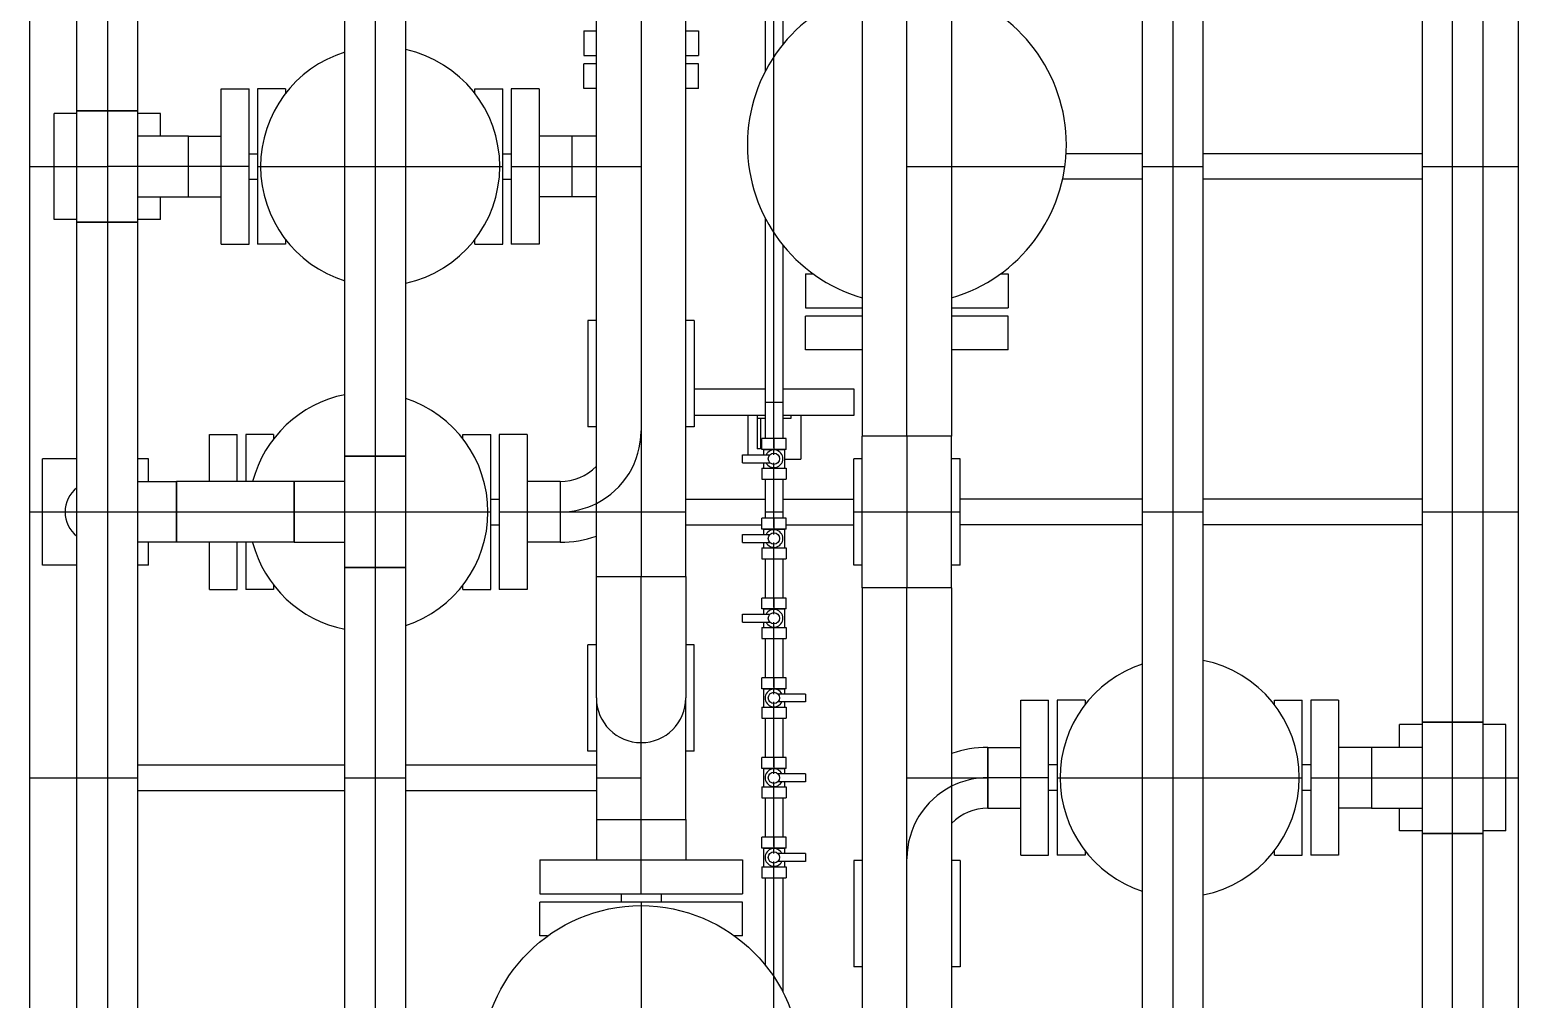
# Model space of a CAD drawing. Header units: inches. Extents: x 517790 to 538444, y 301815 to 302461.
# Drawn here: x 517877.489 to 517880.383, y 302327.042 to 302328.927 of the extents above; entities that cross this region are included whole.
import ezdxf

# ---------------------------------------------------------------- set-up
doc = ezdxf.new("R2010")
doc.units = ezdxf.units.IN
doc.header["$MEASUREMENT"] = 0
doc.layers.add('硅胶总平面底图 工艺装置区', color=253, linetype='Continuous')

msp = doc.modelspace()

# ---------------------------------------------------------------- linework, layer by layer
at = {"layer": '硅胶总平面底图 工艺装置区', "color": 253, "linetype": 'Continuous', "lineweight": -3}
for p, q in [((517880.3826, 302334.1892), (517880.3826, 302324.6778)), ((517878.9187, 302329.3455), (517878.9187, 302328.845)), ((517878.9359, 302328.8744), (517878.9359, 302329.3455)), ((517878.9532, 302329.3455), (517878.9532, 302328.8979)), ((517877.581, 302328.769), (517877.581, 302329.2706)), ((517877.6401, 302329.2706), (517877.6401, 302328.769)), ((517877.6991, 302328.769), (517877.6991, 302329.2706)), ((517878.1019, 302328.0974), (517878.1019, 302329.2706)), ((517878.1609, 302329.2706), (517878.1609, 302328.0974)), ((517878.22, 302328.0974), (517878.22, 302329.2706)), ((517878.5906, 302327.8638), (517878.5906, 302329.2706)), ((517878.6776, 302329.2706), (517878.6776, 302327.8638)), ((517878.7645, 302327.8638), (517878.7645, 302329.2706)), ((517879.1073, 302329.2706), (517879.1073, 302328.1367)), ((517879.1942, 302328.1367), (517879.1942, 302329.2706)), ((517879.2812, 302329.2706), (517879.2812, 302328.1367)), ((517879.6519, 302326.909), (517879.6519, 302329.2706)), ((517879.7109, 302329.2706), (517879.7109, 302326.909)), ((517879.77, 302326.909), (517879.77, 302329.2706)), ((517880.1958, 302329.2706), (517880.1958, 302327.5807)), ((517880.2548, 302327.5807), (517880.2548, 302329.2706)), ((517880.3139, 302329.2706), (517880.3139, 302327.5807)), ((517877.4893, 302326.5928), (517877.4893, 302329.0389)), ((517878.566, 302328.9243), (517878.5906, 302328.9243)), ((517878.566, 302328.9243), (517878.566, 302328.8767)), ((517878.7645, 302328.9243), (517878.7891, 302328.9243)), ((517878.7891, 302328.9243), (517878.7891, 302328.8767)), ((517878.566, 302328.8767), (517878.5906, 302328.8767)), ((517878.5906, 302328.8602), (517878.566, 302328.8602)), ((517878.566, 302328.8126), (517878.566, 302328.8602)), ((517878.7645, 302328.8767), (517878.7891, 302328.8767)), ((517878.7891, 302328.8602), (517878.7645, 302328.8602)), ((517878.7891, 302328.8126), (517878.7891, 302328.8602)), ((517878.9359, 302328.5317), (517878.9359, 302328.8744)), ((517877.8615, 302328.6609), (517877.8615, 302328.8118)), ((517877.8615, 302328.8118), (517877.9157, 302328.8118)), ((517877.9157, 302328.6609), (517877.9157, 302328.8118)), ((517877.9322, 302328.8118), (517877.9322, 302328.6609)), ((517877.9863, 302328.8118), (517877.9322, 302328.8118)), ((517877.9863, 302328.8118), (517877.9863, 302328.8029)), ((517878.3544, 302328.8029), (517878.3544, 302328.8118)), ((517878.3544, 302328.8118), (517878.4086, 302328.8118)), ((517878.4086, 302328.6609), (517878.4086, 302328.8118)), ((517878.4251, 302328.8118), (517878.4251, 302328.6609)), ((517878.4792, 302328.8118), (517878.4251, 302328.8118)), ((517878.4792, 302328.8118), (517878.4792, 302328.6609)), ((517878.5906, 302328.8126), (517878.566, 302328.8126)), ((517878.7891, 302328.8126), (517878.7645, 302328.8126)), ((517877.5368, 302328.5576), (517877.5368, 302328.7642)), ((517877.581, 302328.7642), (517877.5368, 302328.7642)), ((517877.6991, 302328.769), (517877.581, 302328.769)), ((517877.581, 302328.5528), (517877.581, 302328.769)), ((517877.581, 302328.769), (517877.6991, 302328.769)), ((517877.6401, 302328.769), (517877.6401, 302328.769)), ((517877.6401, 302328.769), (517877.6401, 302328.5528)), ((517877.6443, 302328.769), (517877.6443, 302328.769)), ((517877.6991, 302328.5528), (517877.6991, 302328.769)), ((517877.7434, 302328.7642), (517877.6991, 302328.7642)), ((517877.7434, 302328.7199), (517877.7434, 302328.7642)), ((517877.7976, 302328.7199), (517877.6991, 302328.7199)), ((517877.7976, 302328.6609), (517877.7976, 302328.7199)), ((517877.7976, 302328.6609), (517877.7976, 302328.7199)), ((517877.7976, 302328.7199), (517877.8615, 302328.7199)), ((517878.5432, 302328.7199), (517878.4792, 302328.7199)), ((517878.5432, 302328.7199), (517878.5432, 302328.6609)), ((517878.5432, 302328.7199), (517878.5432, 302328.6018)), ((517878.5906, 302328.7199), (517878.5432, 302328.7199)), ((517877.9157, 302328.6857), (517877.9322, 302328.6857)), ((517878.4086, 302328.6857), (517878.4251, 302328.6857)), ((517878.5432, 302328.6857), (517878.5432, 302328.6857)), ((517879.6519, 302328.6857), (517879.5038, 302328.6857)), ((517880.1958, 302328.6857), (517879.77, 302328.6857)), ((517877.4893, 302328.6609), (517877.6401, 302328.6609)), ((517877.6991, 302328.6609), (517877.6401, 302328.6609)), ((517877.7976, 302328.6609), (517877.6991, 302328.6609)), ((517877.7975, 302328.6609), (517877.7976, 302328.6609)), ((517877.7976, 302328.6609), (517877.7976, 302328.6609)), ((517877.7976, 302328.6018), (517877.7976, 302328.6609)), ((517877.9157, 302328.6609), (517877.7976, 302328.6609)), ((517877.7976, 302328.6018), (517877.7976, 302328.6609)), ((517877.8615, 302328.51), (517877.8615, 302328.6609)), ((517877.9157, 302328.51), (517877.9157, 302328.6609)), ((517877.9322, 302328.6609), (517877.9322, 302328.51)), ((517877.9322, 302328.6609), (517878.4086, 302328.6609)), ((517878.4086, 302328.51), (517878.4086, 302328.6609)), ((517878.4251, 302328.6609), (517878.5432, 302328.6609)), ((517878.4251, 302328.6609), (517878.4251, 302328.51)), ((517878.4792, 302328.6609), (517878.4792, 302328.51)), ((517878.5432, 302328.6609), (517878.5432, 302328.6018)), ((517878.5432, 302328.6609), (517878.5432, 302328.6609)), ((517878.5432, 302328.6609), (517878.5906, 302328.6609)), ((517878.5906, 302328.6609), (517878.6776, 302328.6609)), ((517879.1942, 302328.6609), (517879.5014, 302328.6609)), ((517879.6519, 302328.6609), (517879.77, 302328.6609)), ((517880.1958, 302328.6609), (517880.3826, 302328.6609)), ((517877.9157, 302328.6361), (517877.9322, 302328.6361)), ((517878.4086, 302328.6361), (517878.4251, 302328.6361)), ((517878.5432, 302328.6361), (517878.5432, 302328.6361)), ((517879.6519, 302328.6361), (517879.4969, 302328.6361)), ((517880.1958, 302328.6361), (517879.77, 302328.6361)), ((517877.6991, 302328.6018), (517877.7976, 302328.6018)), ((517877.7434, 302328.5576), (517877.7434, 302328.6018)), ((517877.7976, 302328.6018), (517877.8615, 302328.6018)), ((517878.5432, 302328.6018), (517878.4792, 302328.6018)), ((517878.5906, 302328.6018), (517878.5432, 302328.6018)), ((517877.581, 302328.5576), (517877.5368, 302328.5576)), ((517877.6991, 302328.5528), (517877.581, 302328.5528)), ((517877.581, 302328.5528), (517877.6991, 302328.5528)), ((517877.581, 302326.2946), (517877.581, 302328.5528)), ((517877.6401, 302328.5528), (517877.6401, 302328.5528)), ((517877.6401, 302328.5528), (517877.6401, 302328.5528)), ((517877.6401, 302328.5528), (517877.6401, 302326.2946)), ((517877.7434, 302328.5576), (517877.6991, 302328.5576)), ((517877.6991, 302326.2946), (517877.6991, 302328.5528)), ((517878.9187, 302328.5611), (517878.9187, 302328.1319)), ((517877.9863, 302328.5188), (517877.9863, 302328.51)), ((517878.3544, 302328.51), (517878.3544, 302328.5188)), ((517878.9359, 302328.1319), (517878.9359, 302328.5317)), ((517877.8615, 302328.51), (517877.9157, 302328.51)), ((517877.9863, 302328.51), (517877.9322, 302328.51)), ((517878.3544, 302328.51), (517878.4086, 302328.51)), ((517878.4792, 302328.51), (517878.4251, 302328.51)), ((517878.9532, 302328.5082), (517878.9532, 302328.1319)), ((517878.9974, 302328.4519), (517879.0125, 302328.4519)), ((517878.9974, 302328.4519), (517878.9974, 302328.3863)), ((517879.376, 302328.4519), (517879.3911, 302328.4519)), ((517879.3911, 302328.4519), (517879.3911, 302328.3863)), ((517878.9974, 302328.3863), (517879.1073, 302328.3863)), ((517879.1073, 302328.3698), (517878.9974, 302328.3698)), ((517878.9974, 302328.3042), (517878.9974, 302328.3698)), ((517879.2812, 302328.3863), (517879.3911, 302328.3863)), ((517879.3911, 302328.3698), (517879.2812, 302328.3698)), ((517879.3911, 302328.3042), (517879.3911, 302328.3698)), ((517878.5906, 302328.3612), (517878.5743, 302328.3612)), ((517878.5743, 302328.3612), (517878.5743, 302328.1545)), ((517878.7809, 302328.3612), (517878.7645, 302328.3612)), ((517878.7809, 302328.3612), (517878.7809, 302328.1545)), ((517879.1073, 302328.3042), (517878.9974, 302328.3042)), ((517879.3911, 302328.3042), (517879.2812, 302328.3042)), ((517878.7809, 302328.2284), (517878.9187, 302328.2284)), ((517878.9532, 302328.2284), (517879.0909, 302328.2284)), ((517879.0909, 302328.2284), (517879.0909, 302328.1768)), ((517878.9187, 302328.2026), (517878.9532, 302328.2026)), ((517878.9187, 302328.1768), (517878.7809, 302328.1768)), ((517878.8848, 302328.1768), (517878.8848, 302328.1003)), ((517878.9187, 302328.1768), (517878.9034, 302328.1768)), ((517878.9034, 302328.1768), (517878.9034, 302328.1706)), ((517878.9096, 302328.1706), (517878.9034, 302328.1706)), ((517878.9034, 302328.1706), (517878.9034, 302328.1117)), ((517878.9187, 302328.1706), (517878.9034, 302328.1706)), ((517878.9096, 302328.1706), (517878.9096, 302328.1117)), ((517878.9685, 302328.1768), (517878.9532, 302328.1768)), ((517879.0909, 302328.1768), (517878.9532, 302328.1768)), ((517878.9685, 302328.1706), (517878.9532, 302328.1706)), ((517878.9685, 302328.1768), (517878.9685, 302328.1706)), ((517878.9881, 302328.1768), (517878.9881, 302328.092)), ((517877.8384, 302328.0483), (517877.8384, 302328.1401)), ((517877.8384, 302328.1401), (517877.8926, 302328.1401)), ((517877.8926, 302328.0483), (517877.8926, 302328.1401)), ((517877.9091, 302328.1401), (517877.9091, 302328.0483)), ((517877.9632, 302328.1401), (517877.9091, 302328.1401)), ((517877.9632, 302328.1401), (517877.9632, 302328.1313)), ((517878.3313, 302328.1313), (517878.3313, 302328.1401)), ((517878.3313, 302328.1401), (517878.3855, 302328.1401)), ((517878.3855, 302327.9892), (517878.3855, 302328.1401)), ((517878.402, 302328.1401), (517878.402, 302327.9892)), ((517878.4561, 302328.1401), (517878.402, 302328.1401)), ((517878.4561, 302328.1401), (517878.4561, 302327.9892)), ((517878.5906, 302328.1545), (517878.5743, 302328.1545)), ((517878.7809, 302328.1545), (517878.7645, 302328.1545)), ((517879.1073, 302328.1367), (517879.1073, 302328.1367)), ((517879.2812, 302328.1367), (517879.1073, 302328.1367)), ((517879.2812, 302328.1367), (517879.1073, 302328.1367)), ((517879.1073, 302327.8417), (517879.1073, 302328.1367)), ((517879.1942, 302328.1367), (517879.1942, 302327.8417)), ((517879.1942, 302328.1367), (517879.1942, 302328.1367)), ((517879.2812, 302328.1367), (517879.2812, 302328.1367)), ((517879.2812, 302327.8417), (517879.2812, 302328.1367)), ((517878.9096, 302328.1117), (517878.9034, 302328.1117)), ((517878.9359, 302328.1319), (517878.9122, 302328.1319)), ((517878.9122, 302328.1106), (517878.9122, 302328.1319)), ((517878.9359, 302328.1106), (517878.9122, 302328.1106)), ((517878.9154, 302328.1106), (517878.9359, 302328.1106)), ((517878.9154, 302328.1106), (517878.9154, 302328.1003)), ((517878.9359, 302328.1139), (517878.9359, 302328.1319)), ((517878.9359, 302328.1319), (517878.9359, 302328.1139)), ((517878.9597, 302328.1319), (517878.9359, 302328.1319)), ((517878.9359, 302328.1139), (517878.9359, 302328.1106)), ((517878.9359, 302328.1036), (517878.9359, 302328.1106)), ((517878.9359, 302328.1106), (517878.9359, 302328.1106)), ((517878.9359, 302328.1106), (517878.9564, 302328.1106)), ((517878.9597, 302328.1106), (517878.9359, 302328.1106)), ((517878.9564, 302328.1106), (517878.9564, 302328.0745)), ((517878.9597, 302328.1106), (517878.9597, 302328.1319)), ((517877.581, 302328.0926), (517877.5137, 302328.0926)), ((517877.5137, 302327.8859), (517877.5137, 302328.0926)), ((517877.7203, 302328.0926), (517877.6991, 302328.0926)), ((517877.7203, 302328.0483), (517877.7203, 302328.0926)), ((517878.22, 302328.0974), (517878.1019, 302328.0974)), ((517878.1019, 302327.8811), (517878.1019, 302328.0974)), ((517878.1019, 302328.0974), (517878.22, 302328.0974)), ((517878.1609, 302328.0974), (517878.1609, 302327.8811)), ((517878.1609, 302328.0974), (517878.1609, 302328.0974)), ((517878.22, 302327.8811), (517878.22, 302328.0974)), ((517878.875, 302328.0848), (517878.875, 302328.1003)), ((517878.875, 302328.1003), (517878.9281, 302328.1003)), ((517878.875, 302328.0848), (517878.9281, 302328.0848)), ((517878.9154, 302328.0848), (517878.9154, 302328.0745)), ((517878.9359, 302328.1003), (517878.9359, 302328.1036)), ((517878.9359, 302328.0815), (517878.9359, 302328.0848)), ((517878.9359, 302328.0745), (517878.9359, 302328.0815)), ((517878.9564, 302328.092), (517878.9881, 302328.092)), ((517879.0909, 302327.8859), (517879.0909, 302328.0926)), ((517879.1073, 302328.0926), (517879.0909, 302328.0926)), ((517879.2976, 302328.0926), (517879.2812, 302328.0926)), ((517879.2976, 302327.8859), (517879.2976, 302328.0926)), ((517878.9122, 302328.0745), (517878.9359, 302328.0745)), ((517878.9122, 302328.0745), (517878.9122, 302328.0532)), ((517878.9122, 302328.0532), (517878.9359, 302328.0532)), ((517878.9187, 302328.0532), (517878.9187, 302327.9769)), ((517878.9359, 302328.0712), (517878.9359, 302328.0745)), ((517878.9359, 302328.0745), (517878.9597, 302328.0745)), ((517878.9359, 302328.0532), (517878.9359, 302328.0712)), ((517878.9359, 302328.0532), (517878.9359, 302328.0712)), ((517878.9359, 302327.9769), (517878.9359, 302328.0532)), ((517878.9359, 302328.0532), (517878.9597, 302328.0532)), ((517878.9532, 302328.0532), (517878.9532, 302327.9769)), ((517878.9597, 302328.0745), (517878.9597, 302328.0532)), ((517877.6991, 302328.0483), (517877.7745, 302328.0483)), ((517877.7745, 302328.0483), (517877.7745, 302327.9302)), ((517877.7745, 302327.9302), (517877.7745, 302328.0483)), ((517878.0034, 302328.0483), (517877.7745, 302328.0483)), ((517878.0034, 302328.0483), (517878.0034, 302327.9892)), ((517878.1019, 302328.0483), (517878.0034, 302328.0483)), ((517878.0034, 302327.9302), (517878.0034, 302328.0483)), ((517878.5201, 302328.0483), (517878.4561, 302328.0483)), ((517878.5201, 302328.0483), (517878.5201, 302327.9892)), ((517878.5201, 302328.0483), (517878.5201, 302327.9302)), ((517878.3855, 302328.014), (517878.402, 302328.014)), ((517878.7645, 302328.014), (517878.9187, 302328.014)), ((517878.9532, 302328.014), (517879.0909, 302328.014)), ((517879.6519, 302328.014), (517879.2976, 302328.014)), ((517880.1958, 302328.014), (517879.77, 302328.014)), ((517877.4893, 302327.9892), (517877.617, 302327.9892)), ((517877.617, 302327.9892), (517877.6991, 302327.9892)), ((517877.6991, 302327.9892), (517877.7745, 302327.9892)), ((517877.7745, 302327.9892), (517877.7744, 302327.9892)), ((517877.7745, 302327.9892), (517877.7745, 302327.9892)), ((517877.7745, 302327.9892), (517878.0034, 302327.9892)), ((517878.0035, 302327.9892), (517878.0034, 302327.9892)), ((517878.0034, 302327.9892), (517878.1019, 302327.9892)), ((517878.0034, 302327.9892), (517878.0034, 302327.9302)), ((517878.0035, 302327.9892), (517878.0035, 302327.9892)), ((517878.1019, 302327.9892), (517878.1609, 302327.9892)), ((517878.1609, 302327.9892), (517878.3855, 302327.9892)), ((517878.3855, 302327.8383), (517878.3855, 302327.9892)), ((517878.3855, 302327.9644), (517878.402, 302327.9644)), ((517878.402, 302327.9892), (517878.5201, 302327.9892)), ((517878.402, 302327.9892), (517878.402, 302327.8383)), ((517878.4561, 302327.9892), (517878.4561, 302327.8383)), ((517878.5201, 302327.9892), (517878.5201, 302327.9302)), ((517878.5201, 302327.9892), (517878.5201, 302327.9892)), ((517878.5201, 302327.9892), (517878.5201, 302327.9892)), ((517878.5201, 302327.9892), (517878.6776, 302327.9892)), ((517878.6776, 302327.9892), (517878.7645, 302327.9892)), ((517878.7645, 302327.9644), (517878.9122, 302327.9644)), ((517878.9359, 302327.9769), (517878.9122, 302327.9769)), ((517878.9122, 302327.9556), (517878.9122, 302327.9769)), ((517878.9187, 302327.9892), (517878.9532, 302327.9892)), ((517878.9359, 302327.9589), (517878.9359, 302327.9769)), ((517878.9359, 302327.9769), (517878.9359, 302327.9589)), ((517878.9597, 302327.9769), (517878.9359, 302327.9769)), ((517878.9597, 302327.9556), (517878.9597, 302327.9769)), ((517878.9597, 302327.9644), (517879.0909, 302327.9644)), ((517879.0909, 302327.9892), (517879.1942, 302327.9892)), ((517879.1942, 302327.9892), (517879.2976, 302327.9892)), ((517879.6519, 302327.9644), (517879.2976, 302327.9644)), ((517879.6519, 302327.9892), (517879.77, 302327.9892)), ((517880.1958, 302327.9644), (517879.77, 302327.9644)), ((517880.1958, 302327.9892), (517880.3826, 302327.9892)), ((517878.875, 302327.9298), (517878.875, 302327.9453)), ((517878.875, 302327.9453), (517878.9281, 302327.9453)), ((517878.9359, 302327.9556), (517878.9122, 302327.9556)), ((517878.9154, 302327.9556), (517878.9359, 302327.9556)), ((517878.9154, 302327.9556), (517878.9154, 302327.9453)), ((517878.9359, 302327.9589), (517878.9359, 302327.9556)), ((517878.9359, 302327.9486), (517878.9359, 302327.9556)), ((517878.9359, 302327.9556), (517878.9359, 302327.9556)), ((517878.9359, 302327.9556), (517878.9564, 302327.9556)), ((517878.9597, 302327.9556), (517878.9359, 302327.9556)), ((517878.9359, 302327.9453), (517878.9359, 302327.9486)), ((517878.9564, 302327.9556), (517878.9564, 302327.9195)), ((517877.7745, 302327.9302), (517877.6991, 302327.9302)), ((517877.7203, 302327.8859), (517877.7203, 302327.9302)), ((517878.0034, 302327.9302), (517877.7745, 302327.9302)), ((517877.8384, 302327.8383), (517877.8384, 302327.9302)), ((517877.8926, 302327.8383), (517877.8926, 302327.9302)), ((517877.9091, 302327.9302), (517877.9091, 302327.8383)), ((517878.0034, 302327.9302), (517878.1019, 302327.9302)), ((517878.5201, 302327.9302), (517878.4561, 302327.9302)), ((517878.875, 302327.9298), (517878.9281, 302327.9298)), ((517878.9122, 302327.9195), (517878.9359, 302327.9195)), ((517878.9122, 302327.9195), (517878.9122, 302327.8982)), ((517878.9154, 302327.9298), (517878.9154, 302327.9195)), ((517878.9359, 302327.9265), (517878.9359, 302327.9298)), ((517878.9359, 302327.9195), (517878.9359, 302327.9265)), ((517878.9359, 302327.9162), (517878.9359, 302327.9195)), ((517878.9359, 302327.9195), (517878.9597, 302327.9195)), ((517878.9359, 302327.8982), (517878.9359, 302327.9162)), ((517878.9359, 302327.8982), (517878.9359, 302327.9162)), ((517878.9597, 302327.9195), (517878.9597, 302327.8982)), ((517877.581, 302327.8859), (517877.5137, 302327.8859)), ((517877.7203, 302327.8859), (517877.6991, 302327.8859)), ((517878.22, 302327.8811), (517878.1019, 302327.8811)), ((517878.1019, 302327.8811), (517878.22, 302327.8811)), ((517878.1019, 302326.2946), (517878.1019, 302327.8811)), ((517878.1609, 302327.8811), (517878.1609, 302327.8811)), ((517878.1609, 302327.8811), (517878.1609, 302327.8811)), ((517878.1609, 302327.8811), (517878.1609, 302326.2946)), ((517878.22, 302326.2946), (517878.22, 302327.8811)), ((517878.9122, 302327.8982), (517878.9359, 302327.8982)), ((517878.9187, 302327.8982), (517878.9187, 302327.8219)), ((517878.9359, 302327.8219), (517878.9359, 302327.8982)), ((517878.9359, 302327.8982), (517878.9597, 302327.8982)), ((517878.9532, 302327.8982), (517878.9532, 302327.8219)), ((517879.1073, 302327.8859), (517879.0909, 302327.8859)), ((517879.2976, 302327.8859), (517879.2812, 302327.8859)), ((517877.9632, 302327.8472), (517877.9632, 302327.8383)), ((517878.3313, 302327.8383), (517878.3313, 302327.8472)), ((517878.5906, 302327.8638), (517878.7645, 302327.8638)), ((517878.5906, 302327.6276), (517878.5906, 302327.8638)), ((517878.5906, 302327.8638), (517878.7645, 302327.8638)), ((517878.6776, 302327.8638), (517878.6776, 302327.8638)), ((517878.6776, 302327.8638), (517878.6776, 302327.8638)), ((517878.6776, 302327.6276), (517878.6776, 302327.8638)), ((517878.7645, 302327.8638), (517878.7645, 302327.6276)), ((517877.8384, 302327.8383), (517877.8926, 302327.8383)), ((517877.9632, 302327.8383), (517877.9091, 302327.8383)), ((517878.3313, 302327.8383), (517878.3855, 302327.8383)), ((517878.4561, 302327.8383), (517878.402, 302327.8383)), ((517878.9359, 302327.8219), (517878.9122, 302327.8219)), ((517878.9122, 302327.8006), (517878.9122, 302327.8219)), ((517878.9359, 302327.8039), (517878.9359, 302327.8219)), ((517878.9359, 302327.8219), (517878.9359, 302327.8039)), ((517878.9597, 302327.8219), (517878.9359, 302327.8219)), ((517878.9597, 302327.8006), (517878.9597, 302327.8219)), ((517879.2812, 302327.8417), (517879.1073, 302327.8417)), ((517879.1073, 302327.8417), (517879.1073, 302326.2946)), ((517879.2812, 302327.8417), (517879.1073, 302327.8417)), ((517879.1942, 302326.2946), (517879.1942, 302327.8417)), ((517879.1942, 302327.8417), (517879.1942, 302327.8417)), ((517879.1942, 302327.8417), (517879.1942, 302327.8417)), ((517879.2812, 302327.8417), (517879.2812, 302326.2946)), ((517878.875, 302327.7748), (517878.875, 302327.7903)), ((517878.875, 302327.7903), (517878.9281, 302327.7903)), ((517878.9359, 302327.8006), (517878.9122, 302327.8006)), ((517878.9154, 302327.8006), (517878.9359, 302327.8006)), ((517878.9154, 302327.8006), (517878.9154, 302327.7903)), ((517878.9359, 302327.8039), (517878.9359, 302327.8006)), ((517878.9359, 302327.7936), (517878.9359, 302327.8006)), ((517878.9359, 302327.8006), (517878.9359, 302327.8006)), ((517878.9359, 302327.8006), (517878.9564, 302327.8006)), ((517878.9597, 302327.8006), (517878.9359, 302327.8006)), ((517878.9359, 302327.7903), (517878.9359, 302327.7936)), ((517878.9564, 302327.8006), (517878.9564, 302327.7645)), ((517878.875, 302327.7748), (517878.9281, 302327.7748)), ((517878.9122, 302327.7645), (517878.9359, 302327.7645)), ((517878.9122, 302327.7645), (517878.9122, 302327.7432)), ((517878.9154, 302327.7748), (517878.9154, 302327.7645)), ((517878.9359, 302327.7715), (517878.9359, 302327.7748)), ((517878.9359, 302327.7645), (517878.9359, 302327.7715)), ((517878.9359, 302327.7612), (517878.9359, 302327.7645)), ((517878.9359, 302327.7645), (517878.9597, 302327.7645)), ((517878.9359, 302327.7432), (517878.9359, 302327.7612)), ((517878.9359, 302327.7432), (517878.9359, 302327.7612)), ((517878.9597, 302327.7645), (517878.9597, 302327.7432)), ((517878.5906, 302327.7309), (517878.5743, 302327.7309)), ((517878.5743, 302327.5242), (517878.5743, 302327.7309)), ((517878.7809, 302327.7309), (517878.7645, 302327.7309)), ((517878.7809, 302327.5242), (517878.7809, 302327.7309)), ((517878.9122, 302327.7432), (517878.9359, 302327.7432)), ((517878.9187, 302327.7432), (517878.9187, 302327.6669)), ((517878.9359, 302327.6669), (517878.9359, 302327.7432)), ((517878.9359, 302327.7432), (517878.9597, 302327.7432)), ((517878.9532, 302327.7432), (517878.9532, 302327.6669)), ((517878.9359, 302327.6669), (517878.9122, 302327.6669)), ((517878.9122, 302327.6456), (517878.9122, 302327.6669)), ((517878.9359, 302327.6456), (517878.9122, 302327.6456)), ((517878.9154, 302327.6456), (517878.9359, 302327.6456)), ((517878.9154, 302327.6456), (517878.9154, 302327.6095)), ((517878.9359, 302327.6489), (517878.9359, 302327.6669)), ((517878.9359, 302327.6669), (517878.9359, 302327.6489)), ((517878.9597, 302327.6669), (517878.9359, 302327.6669)), ((517878.9359, 302327.6489), (517878.9359, 302327.6456)), ((517878.9359, 302327.6456), (517878.9359, 302327.6456)), ((517878.9359, 302327.6386), (517878.9359, 302327.6456)), ((517878.9359, 302327.6456), (517878.9564, 302327.6456)), ((517878.9597, 302327.6456), (517878.9359, 302327.6456)), ((517878.9564, 302327.6456), (517878.9564, 302327.6353)), ((517878.9597, 302327.6456), (517878.9597, 302327.6669)), ((517878.5906, 302327.6276), (517878.5906, 302327.3914)), ((517878.6776, 302327.5406), (517878.6776, 302327.6276)), ((517878.7645, 302327.3914), (517878.7645, 302327.6276)), ((517878.9359, 302327.6353), (517878.9359, 302327.6386)), ((517878.9359, 302327.6165), (517878.9359, 302327.6198)), ((517878.9359, 302327.6095), (517878.9359, 302327.6165)), ((517878.9969, 302327.6353), (517878.9438, 302327.6353)), ((517878.9969, 302327.6198), (517878.9438, 302327.6198)), ((517878.9564, 302327.6198), (517878.9564, 302327.6095)), ((517878.9969, 302327.6353), (517878.9969, 302327.6198)), ((517879.4157, 302327.4726), (517879.4157, 302327.6235)), ((517879.4157, 302327.6235), (517879.4698, 302327.6235)), ((517879.4698, 302327.4726), (517879.4698, 302327.6235)), ((517879.4864, 302327.6235), (517879.4864, 302327.4726)), ((517879.5405, 302327.6235), (517879.4864, 302327.6235)), ((517879.5405, 302327.6235), (517879.5405, 302327.6146)), ((517879.9086, 302327.6146), (517879.9086, 302327.6235)), ((517879.9086, 302327.6235), (517879.9627, 302327.6235)), ((517879.9627, 302327.4726), (517879.9627, 302327.6235)), ((517879.9793, 302327.6235), (517879.9793, 302327.4726)), ((517880.0334, 302327.6235), (517879.9793, 302327.6235)), ((517880.0334, 302327.6235), (517880.0334, 302327.4726)), ((517878.9122, 302327.6095), (517878.9359, 302327.6095)), ((517878.9122, 302327.6095), (517878.9122, 302327.5882)), ((517878.9122, 302327.5882), (517878.9359, 302327.5882)), ((517878.9187, 302327.5882), (517878.9187, 302327.5119)), ((517878.9359, 302327.6062), (517878.9359, 302327.6095)), ((517878.9359, 302327.6095), (517878.9597, 302327.6095)), ((517878.9359, 302327.5882), (517878.9359, 302327.6062)), ((517878.9359, 302327.5882), (517878.9359, 302327.6062)), ((517878.9359, 302327.5119), (517878.9359, 302327.5882)), ((517878.9359, 302327.5882), (517878.9597, 302327.5882)), ((517878.9532, 302327.5882), (517878.9532, 302327.5119)), ((517878.9597, 302327.6095), (517878.9597, 302327.5882)), ((517880.1958, 302327.5759), (517880.1515, 302327.5759)), ((517880.1515, 302327.5316), (517880.1515, 302327.5759)), ((517880.1958, 302327.5807), (517880.3139, 302327.5807)), ((517880.1958, 302327.5807), (517880.1958, 302327.3644)), ((517880.2548, 302327.5807), (517880.1958, 302327.5807)), ((517880.2548, 302327.5807), (517880.2548, 302327.5807)), ((517880.2548, 302327.3644), (517880.2548, 302327.5807)), ((517880.2548, 302327.5807), (517880.2548, 302327.5807)), ((517880.3139, 302327.5807), (517880.2548, 302327.5807)), ((517880.3139, 302327.5807), (517880.3139, 302327.3644)), ((517880.3582, 302327.5759), (517880.3139, 302327.5759)), ((517880.3582, 302327.3692), (517880.3582, 302327.5759)), ((517878.6776, 302327.3914), (517878.6776, 302327.5406)), ((517879.3517, 302327.5316), (517879.3517, 302327.4135)), ((517879.3517, 302327.4726), (517879.3517, 302327.5316)), ((517879.3517, 302327.5316), (517879.4157, 302327.5316)), ((517880.0974, 302327.5316), (517880.0334, 302327.5316)), ((517880.0974, 302327.5316), (517880.0974, 302327.4726)), ((517880.0974, 302327.5316), (517880.0974, 302327.4726)), ((517880.1958, 302327.5316), (517880.0974, 302327.5316)), ((517878.5906, 302327.5242), (517878.5743, 302327.5242)), ((517878.7809, 302327.5242), (517878.7645, 302327.5242)), ((517878.9359, 302327.5119), (517878.9122, 302327.5119)), ((517878.9122, 302327.4906), (517878.9122, 302327.5119)), ((517878.9359, 302327.4939), (517878.9359, 302327.5119)), ((517878.9359, 302327.5119), (517878.9359, 302327.4939)), ((517878.9597, 302327.5119), (517878.9359, 302327.5119)), ((517878.9597, 302327.4906), (517878.9597, 302327.5119)), ((517877.4893, 302327.4726), (517877.6991, 302327.4726)), ((517877.6991, 302327.4974), (517878.1019, 302327.4974)), ((517878.1019, 302327.4726), (517878.22, 302327.4726)), ((517878.22, 302327.4974), (517878.5906, 302327.4974)), ((517878.5906, 302327.4726), (517878.6776, 302327.4726)), ((517878.9359, 302327.4906), (517878.9122, 302327.4906)), ((517878.9154, 302327.4906), (517878.9359, 302327.4906)), ((517878.9154, 302327.4906), (517878.9154, 302327.4545)), ((517878.9359, 302327.4939), (517878.9359, 302327.4906)), ((517878.9359, 302327.4836), (517878.9359, 302327.4906)), ((517878.9359, 302327.4906), (517878.9359, 302327.4906)), ((517878.9359, 302327.4906), (517878.9564, 302327.4906)), ((517878.9597, 302327.4906), (517878.9359, 302327.4906)), ((517878.9359, 302327.4803), (517878.9359, 302327.4836)), ((517878.9969, 302327.4803), (517878.9438, 302327.4803)), ((517878.9564, 302327.4906), (517878.9564, 302327.4803)), ((517878.9969, 302327.4803), (517878.9969, 302327.4648)), ((517879.1942, 302327.4726), (517879.3517, 302327.4726)), ((517879.3517, 302327.4726), (517879.3517, 302327.4726)), ((517879.3517, 302327.4726), (517879.3517, 302327.4726)), ((517879.4698, 302327.4726), (517879.3517, 302327.4726)), ((517879.3517, 302327.4135), (517879.3517, 302327.4726)), ((517879.4157, 302327.3217), (517879.4157, 302327.4726)), ((517879.4864, 302327.4974), (517879.4698, 302327.4974)), ((517879.4698, 302327.3217), (517879.4698, 302327.4726)), ((517879.4864, 302327.4726), (517879.4864, 302327.3217)), ((517879.4864, 302327.4726), (517879.9627, 302327.4726)), ((517879.9793, 302327.4974), (517879.9627, 302327.4974)), ((517879.9627, 302327.3217), (517879.9627, 302327.4726)), ((517879.9793, 302327.4726), (517880.0974, 302327.4726)), ((517879.9793, 302327.4726), (517879.9793, 302327.3217)), ((517880.0334, 302327.4726), (517880.0334, 302327.3217)), ((517880.0974, 302327.4726), (517880.0974, 302327.4135)), ((517880.0974, 302327.4726), (517880.0974, 302327.4726)), ((517880.0974, 302327.4726), (517880.0974, 302327.4726)), ((517880.0974, 302327.4726), (517880.1958, 302327.4726)), ((517880.0974, 302327.4726), (517880.0974, 302327.4135)), ((517880.1958, 302327.4726), (517880.2548, 302327.4726)), ((517880.2548, 302327.4726), (517880.3826, 302327.4726)), ((517877.6991, 302327.4478), (517878.1019, 302327.4478)), ((517878.22, 302327.4478), (517878.5906, 302327.4478)), ((517878.9122, 302327.4545), (517878.9359, 302327.4545)), ((517878.9122, 302327.4545), (517878.9122, 302327.4332)), ((517878.9359, 302327.4615), (517878.9359, 302327.4648)), ((517878.9359, 302327.4545), (517878.9359, 302327.4615)), ((517878.9359, 302327.4512), (517878.9359, 302327.4545)), ((517878.9359, 302327.4545), (517878.9597, 302327.4545)), ((517878.9359, 302327.4332), (517878.9359, 302327.4512)), ((517878.9359, 302327.4332), (517878.9359, 302327.4512)), ((517878.9969, 302327.4648), (517878.9438, 302327.4648)), ((517878.9564, 302327.4648), (517878.9564, 302327.4545)), ((517878.9597, 302327.4545), (517878.9597, 302327.4332)), ((517879.4864, 302327.4478), (517879.4698, 302327.4478)), ((517879.9793, 302327.4478), (517879.9627, 302327.4478)), ((517878.9122, 302327.4332), (517878.9359, 302327.4332)), ((517878.9187, 302327.4332), (517878.9187, 302327.3569)), ((517878.9359, 302327.3569), (517878.9359, 302327.4332)), ((517878.9359, 302327.4332), (517878.9597, 302327.4332)), ((517878.9532, 302327.4332), (517878.9532, 302327.3569)), ((517879.3517, 302327.4135), (517879.4157, 302327.4135)), ((517880.0974, 302327.4135), (517880.0334, 302327.4135)), ((517880.0974, 302327.4135), (517880.1958, 302327.4135)), ((517880.1515, 302327.3692), (517880.1515, 302327.4135)), ((517878.5906, 302327.3914), (517878.6776, 302327.3914)), ((517878.5906, 302327.3914), (517878.6776, 302327.3914)), ((517878.5906, 302327.3914), (517878.5906, 302327.3126)), ((517878.6776, 302327.3914), (517878.6776, 302327.3914)), ((517878.6776, 302327.3914), (517878.6776, 302327.3914)), ((517878.6776, 302327.3914), (517878.7645, 302327.3914)), ((517878.6776, 302327.247), (517878.6776, 302327.3914)), ((517878.6776, 302327.3914), (517878.7645, 302327.3914)), ((517878.7645, 302327.3914), (517878.7645, 302327.3126)), ((517878.9359, 302327.3569), (517878.9122, 302327.3569)), ((517878.9122, 302327.3356), (517878.9122, 302327.3569)), ((517878.9359, 302327.3389), (517878.9359, 302327.3569)), ((517878.9359, 302327.3569), (517878.9359, 302327.3389)), ((517878.9597, 302327.3569), (517878.9359, 302327.3569)), ((517878.9597, 302327.3356), (517878.9597, 302327.3569)), ((517880.1958, 302327.3692), (517880.1515, 302327.3692)), ((517880.1958, 302327.3644), (517880.3139, 302327.3644)), ((517880.3139, 302327.3644), (517880.1958, 302327.3644)), ((517880.1958, 302327.3644), (517880.1958, 302326.2946)), ((517880.2276, 302327.3644), (517880.2276, 302327.3644)), ((517880.2548, 302327.3644), (517880.2548, 302327.3644)), ((517880.2548, 302326.2946), (517880.2548, 302327.3644)), ((517880.3582, 302327.3692), (517880.3139, 302327.3692)), ((517880.3139, 302327.3644), (517880.3139, 302326.2946)), ((517878.9359, 302327.3356), (517878.9122, 302327.3356)), ((517878.9154, 302327.3356), (517878.9359, 302327.3356)), ((517878.9154, 302327.3356), (517878.9154, 302327.2995)), ((517878.9359, 302327.3389), (517878.9359, 302327.3356)), ((517878.9359, 302327.3356), (517878.9359, 302327.3356)), ((517878.9359, 302327.3286), (517878.9359, 302327.3356)), ((517878.9359, 302327.3356), (517878.9564, 302327.3356)), ((517878.9597, 302327.3356), (517878.9359, 302327.3356)), ((517878.9359, 302327.3253), (517878.9359, 302327.3286)), ((517878.9564, 302327.3356), (517878.9564, 302327.3253)), ((517879.5405, 302327.3305), (517879.5405, 302327.3217)), ((517879.9086, 302327.3217), (517879.9086, 302327.3305)), ((517878.4807, 302327.3126), (517878.6776, 302327.3126)), ((517878.4807, 302327.3126), (517878.4807, 302327.247)), ((517878.6776, 302327.3126), (517878.8744, 302327.3126)), ((517878.8744, 302327.3126), (517878.8744, 302327.247)), ((517878.9122, 302327.2995), (517878.9359, 302327.2995)), ((517878.9122, 302327.2995), (517878.9122, 302327.2782)), ((517878.9359, 302327.3066), (517878.9359, 302327.3098)), ((517878.9359, 302327.2995), (517878.9359, 302327.3066)), ((517878.9359, 302327.2962), (517878.9359, 302327.2995)), ((517878.9359, 302327.2995), (517878.9597, 302327.2995)), ((517878.9969, 302327.3253), (517878.9438, 302327.3253)), ((517878.9969, 302327.3098), (517878.9438, 302327.3098)), ((517878.9564, 302327.3098), (517878.9564, 302327.2995)), ((517878.9597, 302327.2995), (517878.9597, 302327.2782)), ((517878.9969, 302327.3253), (517878.9969, 302327.3098)), ((517879.0909, 302327.3114), (517879.0909, 302327.1047)), ((517879.1073, 302327.3114), (517879.0909, 302327.3114)), ((517879.2976, 302327.3114), (517879.2812, 302327.3114)), ((517879.2976, 302327.3114), (517879.2976, 302327.1047)), ((517879.4157, 302327.3217), (517879.4698, 302327.3217)), ((517879.5405, 302327.3217), (517879.4864, 302327.3217)), ((517879.9086, 302327.3217), (517879.9627, 302327.3217)), ((517880.0334, 302327.3217), (517879.9793, 302327.3217)), ((517878.9122, 302327.2782), (517878.9359, 302327.2782)), ((517878.9187, 302327.2782), (517878.9187, 302327.1086)), ((517878.9359, 302327.2782), (517878.9359, 302327.2962)), ((517878.9359, 302327.2782), (517878.9359, 302327.2962)), ((517878.9359, 302327.0851), (517878.9359, 302327.2782)), ((517878.9359, 302327.2782), (517878.9597, 302327.2782)), ((517878.9532, 302327.2782), (517878.9532, 302327.0557)), ((517878.4807, 302327.247), (517878.6776, 302327.247)), ((517878.6388, 302327.247), (517878.6388, 302327.2305)), ((517878.6776, 302327.247), (517878.8744, 302327.247)), ((517878.7163, 302327.247), (517878.7163, 302327.2305)), ((517878.6776, 302327.2305), (517878.4807, 302327.2305)), ((517878.4807, 302327.1649), (517878.4807, 302327.2305)), ((517878.8744, 302327.2305), (517878.6776, 302327.2305)), ((517878.6776, 302327.2305), (517878.6776, 302326.8257)), ((517878.8744, 302327.1649), (517878.8744, 302327.2305)), ((517878.4958, 302327.1649), (517878.4807, 302327.1649)), ((517878.8744, 302327.1649), (517878.8594, 302327.1649)), ((517879.1073, 302327.1047), (517879.0909, 302327.1047)), ((517879.2976, 302327.1047), (517879.2812, 302327.1047)), ((517878.9359, 302326.7424), (517878.9359, 302327.0851))]:
    msp.add_line(p, q, dxfattribs=at)
for centre, radius in [((517878.9359, 302328.0926), 0.011), ((517878.9359, 302327.9376), 0.011), ((517878.9359, 302327.7826), 0.011), ((517878.9359, 302327.6276), 0.011), ((517878.9359, 302327.4726), 0.011), ((517878.9359, 302327.3176), 0.011), ((517878.6776, 302326.9138), 0.31)]:
    msp.add_circle(centre, radius, dxfattribs=at)
for centre, radius, start, end in [((517879.1942, 302328.7031), 0.31, 106.2876, 253.7124), ((517879.1942, 302328.7031), 0.31, 286.2876, 73.7124), ((517878.1704, 302328.6609), 0.2325, 107.1381, 252.8619), ((517878.1704, 302328.6609), 0.2325, 0, 77.6828), ((517878.1704, 302328.6609), 0.2325, 282.3172, 0), ((517878.1473, 302327.9892), 0.2325, 101.2642, 165.2857), ((517878.1473, 302327.9892), 0.2325, 0, 71.78), ((517878.5201, 302328.1467), 0.1575, 296.6101, 0), ((517878.9359, 302328.0926), 0.0172, 206.7952, 153.2048), ((517878.5201, 302328.1467), 0.0984, 270, 315.78), ((517877.617, 302327.9892), 0.0591, 127.5092, 232.4908), ((517877.617, 302327.9892), 0.0591, 127.5092, 232.4908), ((517878.5201, 302328.1467), 0.1575, 270, 296.6101), ((517878.1473, 302327.9892), 0.2325, 288.22, 0), ((517878.5201, 302328.1467), 0.2165, 270, 289.0115), ((517878.9359, 302327.9376), 0.0172, 206.7952, 153.2048), ((517878.1473, 302327.9892), 0.2325, 194.7143, 258.7358), ((517878.9359, 302327.7826), 0.0172, 206.7952, 153.2048), ((517879.7245, 302327.4726), 0.2325, 108.22, 251.78), ((517879.7245, 302327.4726), 0.2325, 0, 78.7358), ((517878.9359, 302327.6276), 0.0172, 26.7952, 180), ((517878.6776, 302327.6276), 0.0869, 180, 0), ((517878.6776, 302327.6276), 0.0869, 180, 0), ((517878.9359, 302327.6276), 0.0172, 180, 333.2048), ((517879.3517, 302327.3151), 0.2165, 90, 109.0115), ((517878.9359, 302327.4726), 0.0172, 26.7952, 180), ((517878.9359, 302327.4726), 0.0172, 180, 333.2048), ((517879.3517, 302327.3151), 0.1575, 90, 116.6101), ((517879.7245, 302327.4726), 0.2325, 281.2642, 0), ((517879.3517, 302327.3151), 0.1575, 116.6101, 180), ((517879.3517, 302327.3151), 0.0984, 90, 135.78), ((517878.9359, 302327.3176), 0.0172, 26.7952, 180), ((517878.9359, 302327.3176), 0.0172, 180, 333.2048)]:
    msp.add_arc(centre, radius, start, end, dxfattribs=at)

doc.saveas('drawing.dxf')
